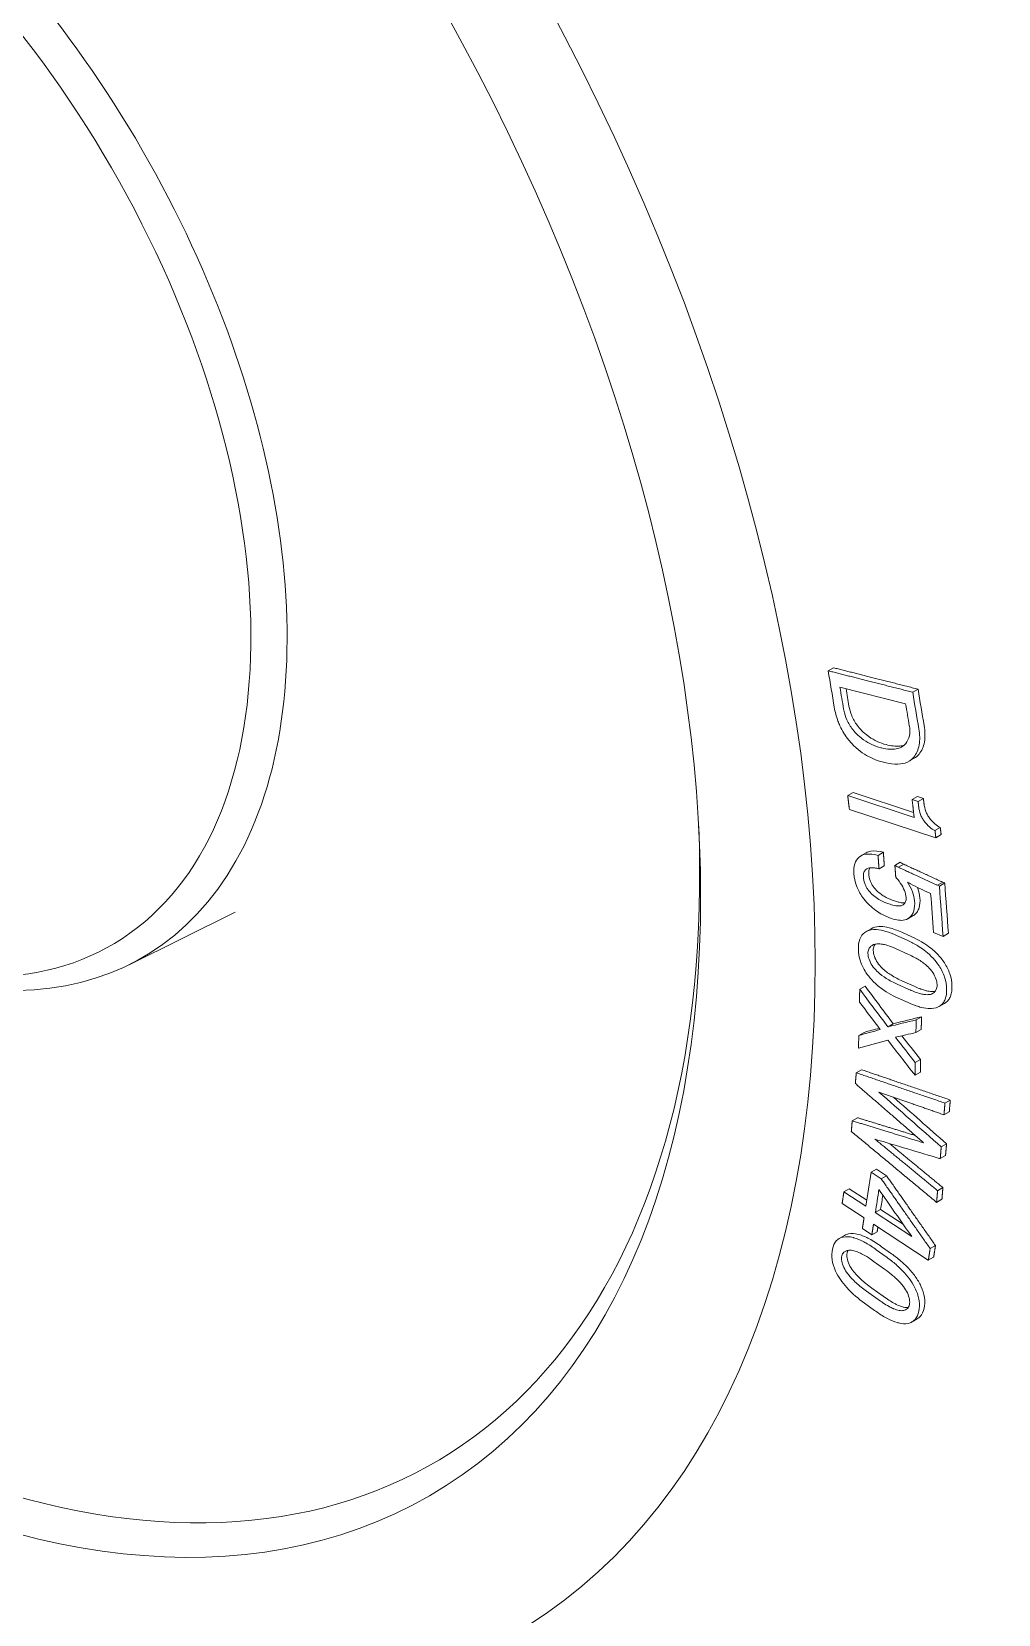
# Model space of a CAD drawing. Header units: millimetres. Extents: x 12 to 828, y 12 to 582.
# Drawn here: x 397.9 to 436.7, y 204.8 to 268.3 of the extents above; entities that cross this region are included whole.
import ezdxf

# ---------------------------------------------------------------- set-up
doc = ezdxf.new("R2010")
doc.units = ezdxf.units.MM
doc.header["$LTSCALE"] = 2
doc.layers.add('굵은실선_A3', color=7, linetype='Continuous', lineweight=18)

msp = doc.modelspace()

# ---------------------------------------------------------------- linework, layer by layer
at = {"layer": '굵은실선_A3'}
for p, q in [((429.883, 242.636), (430.096, 242.758)), ((430.354, 241.978), (432.989, 241.31)), ((433.272, 241.776), (433.485, 241.899)), ((433.119, 239.005), (433.332, 239.128)), ((430.667, 237.628), (430.879, 237.751)), ((433.331, 236.757), (430.667, 237.628)), ((430.879, 237.751), (433.308, 236.958)), ((433.246, 237.474), (433.459, 237.597)), ((433.487, 237.395), (433.246, 237.474)), ((433.459, 237.597), (433.7, 237.518)), ((433.487, 237.395), (433.7, 237.518)), ((430.733, 237.075), (434.199, 235.942)), ((434.164, 236.23), (434.377, 236.353)), ((434.199, 235.942), (434.412, 236.065)), ((431.189, 235.212), (431.402, 235.335)), ((431.881, 235.234), (432.094, 235.357)), ((432.557, 234.832), (432.77, 234.955)), ((432.7, 234.755), (432.913, 234.878)), ((431.921, 234.694), (432.133, 234.817)), ((433.93, 233.73), (433.991, 233.707)), ((434.261, 234.034), (434.474, 234.156)), ((434.341, 234.002), (434.261, 234.034)), ((434.341, 234.002), (434.554, 234.125)), ((434.474, 234.156), (434.554, 234.125)), ((401.848, 230.846), (406.107, 232.953)), ((433.08, 232.693), (433.293, 232.815)), ((431.394, 232.169), (431.607, 232.292)), ((433.021, 231.843), (432.616, 232.025)), ((432.829, 232.148), (433.234, 231.966)), ((434.108, 232.133), (434.491, 231.984)), ((434.491, 231.984), (434.704, 232.107)), ((432.61, 231.486), (433.076, 231.276)), ((431.148, 229.861), (431.361, 229.984)), ((433.114, 229.858), (432.649, 230.068)), ((432.862, 230.191), (433.327, 229.981)), ((432.685, 229.508), (433.089, 229.326)), ((434.329, 229.174), (434.542, 229.297)), ((433.412, 228.639), (433.625, 228.762)), ((431.109, 228.011), (431.322, 228.134)), ((432.281, 228.358), (432.494, 228.481)), ((433.401, 228.126), (433.614, 228.249)), ((431.008, 226.514), (431.221, 226.637)), ((433.376, 226.924), (433.589, 227.047)), ((433.367, 226.412), (433.579, 226.535)), ((434.566, 225.297), (434.779, 225.42)), ((430.846, 224.588), (431.059, 224.711)), ((434.525, 224.827), (434.738, 224.95)), ((434.415, 223.541), (434.628, 223.664)), ((434.376, 223.069), (434.588, 223.192)), ((431.607, 222.527), (431.82, 222.65)), ((432.007, 222.264), (431.607, 222.527)), ((431.82, 222.65), (432.22, 222.386)), ((432.007, 222.264), (432.22, 222.386)), ((430.514, 221.739), (430.726, 221.862)), ((431.393, 221.16), (430.514, 221.739)), ((430.726, 221.862), (431.43, 221.399)), ((434.269, 221.785), (434.482, 221.908)), ((430.441, 221.27), (431.32, 220.691)), ((431.773, 220.91), (431.986, 221.033)), ((433.232, 219.949), (431.773, 220.91)), ((431.986, 221.033), (432.89, 220.437)), ((434.231, 221.316), (434.444, 221.439)), ((431.7, 220.441), (433.898, 218.993)), ((430.327, 219.867), (430.54, 219.99)), ((431.254, 220.264), (431.634, 220.013)), ((431.634, 220.013), (431.847, 220.136)), ((432.209, 219.131), (431.813, 219.416)), ((432.026, 219.539), (432.422, 219.254)), ((433.898, 218.993), (434.111, 219.116)), ((433.971, 219.462), (434.184, 219.585)), ((431.69, 218.963), (432.145, 218.635)), ((431.88, 217.425), (431.425, 217.753)), ((431.638, 217.876), (432.093, 217.548)), ((431.342, 217.27), (431.738, 216.985)), ((433.244, 216.521), (433.457, 216.644))]:
    msp.add_line(p, q, dxfattribs=at)
for major_axis in [(-29.5, 51.095), (-26.25, 45.466)]:
    msp.add_ellipse((387.645, 255.016), major_axis=major_axis, ratio=0.57735, dxfattribs=at)
for centre, major_axis, ratio, start_param, end_param in [((388.351, 255.424), (-25.724, 44.555), 0.57735, 5.451555, 10.256408), ((387.645, 255.016), (13.5, -23.383), 0.57735, 4.92093, 10.787033), ((388.351, 255.424), (14.026, -24.294), 0.57735, 5.442448, 10.265515), ((928.069, 528.496), (-219.463, -669.086), 0.686207, 5.363715, 5.366064), ((932.37, 530.667), (221.193, 674.36), 0.686207, 2.223037, 2.224437), ((932.583, 530.79), (-221.193, -674.36), 0.686207, 5.364924, 5.366029), ((968.026, 548.75), (-235.487, -717.94), 0.686207, 5.363891, 5.36608), ((963.288, 546.327), (-233.659, -712.365), 0.686207, 5.364719, 5.366044), ((967.813, 548.627), (235.487, 717.94), 0.686207, 2.222298, 2.224488), ((478.43, 153.88), (-45.895, 80.527), 0.0081, 6.191762, 6.246083), ((964.105, 539.278), (-321.07, -677.408), 0.626535, 5.448234, 5.450704), ((968.522, 541.458), (323.514, 682.564), 0.626535, 2.305954, 2.309098), ((968.735, 541.581), (-323.514, -682.564), 0.626535, 5.447547, 5.450691), ((1698.471, 1110.375), (-1251.732, 1427.146), 0.811162, 1.479168, 1.480161), ((1698.684, 1110.498), (1251.732, -1427.146), 0.811162, 4.620761, 4.621754), ((1733.177, 1135.776), (1297.523, -1458.397), 0.810763, 4.615796, 4.616505), ((1902.491, 1109.898), (-2023.311, -898.924), 0.147311, 0.694285, 0.695094), ((1902.704, 1110.021), (2023.311, 898.924), 0.147311, 3.835877, 3.836687), ((1730.48, 1003.825), (-1776.269, -809.541), 0.134287, 0.691128, 0.691838), ((1730.693, 1003.948), (1776.269, 809.541), 0.134287, 3.832721, 3.833222), ((1926.618, 1126.221), (2064.544, 899.183), 0.157257, 3.837354, 3.837928), ((1921.143, 1269.42), (-1560.732, 1604.825), 0.807918, 1.440351, 1.440929), ((1921.356, 1269.543), (1560.732, -1604.825), 0.807918, 4.58198, 4.582522), ((1700.155, 984.526), (1732.184, 792.896), 0.132031, 3.831802, 3.83279), ((1905.734, 1258.238), (1516.281, -1613.75), 0.809093, 4.595599, 4.596408), ((6839.614, 4793.084), (-9165.469, 3661.003), 0.74325, 1.124908, 1.12526), ((6839.827, 4793.206), (9165.469, -3661.003), 0.74325, 4.266553, 4.266852), ((6811.109, 4454.427), (9774.615, 1365.893), 0.468849, 3.937737, 3.93809), ((938.583, 514.21), (-436.915, -568.781), 0.475497, 5.565179, 5.567757), ((942.937, 516.254), (440.338, 573.237), 0.475497, 2.42444, 2.426161), ((2080.03, 1380.101), (1405.184, -2031.188), 0.815588, 4.718416, 4.719345), ((943.15, 516.377), (-440.338, -573.237), 0.475497, 5.566686, 5.567753)]:
    msp.add_ellipse(centre, major_axis=major_axis, ratio=ratio, start_param=start_param, end_param=end_param, dxfattribs=at)
for points, knots in [([(417.404, 327.55), (421.005, 325.221), (424.55, 322.495), (433.436, 314.55), (438.597, 308.809), (447.823, 296.217), (451.892, 289.374), (458.568, 275.237), (461.174, 267.945), (464.654, 253.575), (465.521, 246.501), (465.334, 233.237), (464.278, 227.044), (460.197, 216.388), (457.23, 211.859), (453.372, 208.414), (453.369, 208.411), (453.365, 208.408)], [4.772347, 4.772347, 4.772347, 4.772347, 4.980119, 4.980119, 5.310872, 5.310872, 5.639927, 5.639927, 5.96886, 5.96886, 6.299326, 6.299326, 6.630633, 6.630633, 6.948876, 6.948876, 6.949166, 6.949166, 6.949166, 6.949166]), ([(423.433, 191.126), (419.002, 189.664), (414.162, 189.269), (403.759, 190.497), (398.16, 192.306), (386.808, 198.032), (381.054, 202.051), (370.138, 211.812), (364.977, 217.553), (355.751, 230.145), (351.682, 236.988), (345.006, 251.125), (342.4, 258.417), (338.92, 272.786), (338.053, 279.861), (338.24, 293.125), (339.296, 299.318), (343.377, 309.973), (346.344, 314.502), (350.202, 317.948), (350.205, 317.951), (350.209, 317.954)], [0.904816, 0.904816, 0.904816, 0.904816, 1.192162, 1.192162, 1.507693, 1.507693, 1.838526, 1.838526, 2.16928, 2.16928, 2.498335, 2.498335, 2.827267, 2.827267, 3.157733, 3.157733, 3.48904, 3.48904, 3.807283, 3.807283, 3.807573, 3.807573, 3.807573, 3.807573]), ([(430.714, 241.222), (430.736, 241.094), (430.771, 240.963), (430.831, 240.818), (430.837, 240.803), (430.875, 240.719), (430.91, 240.653), (430.989, 240.525), (431.032, 240.464), (431.08, 240.406)], [0, 0, 0, 0, 0.04344736, 0.04344736, 0.04861981, 0.04861981, 0.07129506, 0.07129506, 0.09393574, 0.09393574, 0.09393574, 0.09393574]), ([(430.129, 241.171), (430.159, 240.989), (430.206, 240.803), (430.299, 240.555), (430.325, 240.492), (430.448, 240.224), (430.567, 240.032), (430.712, 239.855)], [-0.1520031, -0.1520031, -0.1520031, -0.1520031, -0.0901064, -0.0901064, -0.0691657, -0.0691657, 0, 0, 0, 0]), ([(430.867, 240.283), (430.819, 240.341), (430.776, 240.402), (430.736, 240.467), (430.697, 240.531), (430.662, 240.596), (430.632, 240.664), (430.574, 240.794), (430.534, 240.924), (430.51, 241.053), (430.507, 241.068), (430.504, 241.084), (430.501, 241.099)], [-0.09393623, -0.09393623, -0.09393623, -0.09393623, -0.07126001, -0.07126001, -0.07126001, -0.04866066, -0.04866066, -0.04866066, -0.00521185, -0.00521185, -0.00521185, 0, 0, 0, 0]), ([(431.996, 239.551), (431.877, 239.582), (431.755, 239.623), (431.633, 239.679), (431.523, 239.729), (431.413, 239.792), (431.305, 239.868), (431.146, 239.981), (431, 240.119), (430.867, 240.283)], [-0.154811, -0.154811, -0.154811, -0.154811, -0.1070867, -0.1070867, -0.1070867, -0.0638032, -0.0638032, -0.0638032, 0, 0, 0, 0]), ([(431.08, 240.406), (431.212, 240.243), (431.357, 240.106), (431.515, 239.994), (431.624, 239.916), (431.735, 239.853), (431.846, 239.802), (431.968, 239.746), (432.09, 239.704), (432.209, 239.674)], [0, 0, 0, 0, 0.0633023, 0.0633023, 0.0633023, 0.107103, 0.107103, 0.107103, 0.1547979, 0.1547979, 0.1547979, 0.1547979]), ([(433.137, 240.431), (433.161, 240.287), (433.162, 240.154), (433.138, 240.033), (433.112, 239.908), (433.061, 239.805), (432.992, 239.719)], [-0.09936637, -0.09936637, -0.09936637, -0.09936637, -0.05057998, -0.05057998, -0.05057998, 0, 0, 0, 0]), ([(433.312, 239.17), (433.419, 239.302), (433.493, 239.464), (433.528, 239.66), (433.564, 239.859), (433.557, 240.079), (433.517, 240.312)], [-0.1571777, -0.1571777, -0.1571777, -0.1571777, -0.079153, -0.079153, -0.079153, 0, 0, 0, 0]), ([(433.73, 240.435), (433.769, 240.202), (433.776, 239.983), (433.741, 239.784), (433.706, 239.588), (433.632, 239.426), (433.525, 239.293)], [0, 0, 0, 0, 0.0789716, 0.0789716, 0.0789716, 0.1571785, 0.1571785, 0.1571785, 0.1571785]), ([(430.712, 239.855), (430.804, 239.742), (430.901, 239.639), (431.111, 239.45), (431.221, 239.367), (431.445, 239.223), (431.558, 239.163), (431.814, 239.05), (431.956, 239.003), (432.096, 238.967)], [-0.1885157, -0.1885157, -0.1885157, -0.1885157, -0.1447186, -0.1447186, -0.1000368, -0.1000368, -0.0558206, -0.0558206, 0, 0, 0, 0]), ([(432.992, 239.719), (432.944, 239.66), (432.888, 239.613), (432.824, 239.578), (432.756, 239.54), (432.682, 239.516), (432.602, 239.503), (432.525, 239.49), (432.444, 239.487), (432.361, 239.491), (432.251, 239.498), (432.137, 239.517), (432.023, 239.545), (432.014, 239.547), (432.005, 239.549), (431.996, 239.551)], [-0.1548373, -0.1548373, -0.1548373, -0.1548373, -0.120155, -0.120155, -0.120155, -0.0838412, -0.0838412, -0.0838412, -0.0491373, -0.0491373, -0.0491373, -0.0035438, -0.0035438, -0.0035438, 0, 0, 0, 0]), ([(432.209, 239.674), (432.396, 239.627), (432.584, 239.601), (432.753, 239.617), (432.815, 239.624), (432.875, 239.636), (432.931, 239.654)], [0, 0, 0, 0, 0.0748374, 0.0748374, 0.0748374, 0.10225, 0.10225, 0.10225, 0.10225]), ([(432.096, 238.967), (432.251, 238.928), (432.405, 238.901), (432.561, 238.893), (432.57, 238.893), (432.715, 238.888), (432.845, 238.9), (433.102, 238.981), (433.22, 239.057), (433.312, 239.17)], [-0.1902681, -0.1902681, -0.1902681, -0.1902681, -0.1283619, -0.1283619, -0.1246572, -0.1246572, -0.0672394, -0.0672394, 0, 0, 0, 0]), ([(433.735, 236.601), (433.705, 236.641), (433.677, 236.684), (433.627, 236.774), (433.606, 236.82), (433.547, 236.973), (433.524, 237.08), (433.512, 237.181)], [-0.06609498, -0.06609498, -0.06609498, -0.06609498, -0.05080794, -0.05080794, -0.03511419, -0.03511419, 0, 0, 0, 0]), ([(433.725, 237.304), (433.737, 237.203), (433.76, 237.096), (433.819, 236.943), (433.84, 236.897), (433.89, 236.807), (433.917, 236.764), (433.948, 236.724)], [0, 0, 0, 0, 0.03511419, 0.03511419, 0.05080794, 0.05080794, 0.06609498, 0.06609498, 0.06609498, 0.06609498]), ([(434.164, 236.23), (434.089, 236.263), (434.016, 236.311), (433.869, 236.438), (433.799, 236.516), (433.735, 236.601)], [-0.06133672, -0.06133672, -0.06133672, -0.06133672, -0.0318378, -0.0318378, 0, 0, 0, 0]), ([(433.948, 236.724), (434.012, 236.639), (434.082, 236.561), (434.229, 236.433), (434.302, 236.386), (434.377, 236.353)], [0, 0, 0, 0, 0.0318378, 0.0318378, 0.06133672, 0.06133672, 0.06133672, 0.06133672]), ([(431.122, 235.165), (431.043, 235.097), (430.986, 235.007), (430.951, 234.894), (430.915, 234.775), (430.906, 234.639), (430.917, 234.493)], [-0.1008425, -0.1008425, -0.1008425, -0.1008425, -0.0515706, -0.0515706, -0.0515706, 0, 0, 0, 0]), ([(431.881, 235.234), (431.711, 235.278), (431.538, 235.301), (431.388, 235.278), (431.286, 235.263), (431.196, 235.227), (431.122, 235.165)], [-0.1141514, -0.1141514, -0.1141514, -0.1141514, -0.0458688, -0.0458688, -0.0458688, 0, 0, 0, 0]), ([(431.402, 235.335), (431.461, 235.369), (431.527, 235.39), (431.599, 235.401), (431.75, 235.424), (431.923, 235.401), (432.094, 235.357)], [0.0130052, 0.0130052, 0.0130052, 0.0130052, 0.0455972, 0.0455972, 0.0455972, 0.1141431, 0.1141431, 0.1141431, 0.1141431]), ([(432.77, 234.955), (432.795, 234.939), (432.821, 234.923), (432.846, 234.909), (432.868, 234.897), (432.891, 234.886), (432.913, 234.878)], [0, 0, 0, 0, 0.01000867, 0.01000867, 0.01000867, 0.01859162, 0.01859162, 0.01859162, 0.01859162]), ([(430.917, 234.493), (430.929, 234.336), (430.961, 234.173), (431.023, 234.007), (431.081, 233.852), (431.161, 233.703), (431.261, 233.561)], [-0.1073164, -0.1073164, -0.1073164, -0.1073164, -0.0519902, -0.0519902, -0.0519902, 0, 0, 0, 0]), ([(431.298, 234.366), (431.294, 234.432), (431.298, 234.493), (431.314, 234.547), (431.331, 234.599), (431.357, 234.64), (431.393, 234.671)], [-0.04597045, -0.04597045, -0.04597045, -0.04597045, -0.02262276, -0.02262276, -0.02262276, 0, 0, 0, 0]), ([(431.473, 233.864), (431.447, 233.9), (431.425, 233.938), (431.384, 234.018), (431.367, 234.058), (431.321, 234.19), (431.305, 234.28), (431.298, 234.366)], [-0.05728224, -0.05728224, -0.05728224, -0.05728224, -0.04390169, -0.04390169, -0.03025742, -0.03025742, 0, 0, 0, 0]), ([(431.393, 234.671), (431.419, 234.693), (431.449, 234.708), (431.482, 234.719), (431.518, 234.731), (431.558, 234.737), (431.599, 234.739), (431.642, 234.741), (431.688, 234.738), (431.735, 234.732), (431.796, 234.724), (431.859, 234.71), (431.921, 234.694)], [-0.07703346, -0.07703346, -0.07703346, -0.07703346, -0.06108328, -0.06108328, -0.06108328, -0.04325673, -0.04325673, -0.04325673, -0.02449558, -0.02449558, -0.02449558, 0, 0, 0, 0]), ([(431.557, 234.736), (431.545, 234.716), (431.535, 234.695), (431.528, 234.671), (431.511, 234.617), (431.506, 234.555), (431.511, 234.489)], [0.01204893, 0.01204893, 0.01204893, 0.01204893, 0.02248236, 0.02248236, 0.02248236, 0.04596924, 0.04596924, 0.04596924, 0.04596924]), ([(431.511, 234.489), (431.518, 234.403), (431.534, 234.313), (431.58, 234.181), (431.597, 234.141), (431.637, 234.061), (431.66, 234.023), (431.686, 233.987)], [0, 0, 0, 0, 0.03025742, 0.03025742, 0.04390169, 0.04390169, 0.05728224, 0.05728224, 0.05728224, 0.05728224]), ([(432.7, 234.755), (432.678, 234.763), (432.656, 234.774), (432.634, 234.786), (432.608, 234.8), (432.582, 234.816), (432.557, 234.832)], [-0.01859156, -0.01859156, -0.01859156, -0.01859156, -0.01003726, -0.01003726, -0.01003726, 0, 0, 0, 0]), ([(432.238, 233.317), (432.133, 233.357), (432.024, 233.407), (431.919, 233.469), (431.844, 233.513), (431.768, 233.564), (431.697, 233.623), (431.685, 233.633), (431.674, 233.643), (431.663, 233.652), (431.593, 233.714), (431.529, 233.784), (431.473, 233.864)], [-0.1047463, -0.1047463, -0.1047463, -0.1047463, -0.0633305, -0.0633305, -0.0633305, -0.0338485, -0.0338485, -0.0338485, -0.02915, -0.02915, -0.02915, 0, 0, 0, 0]), ([(431.686, 233.987), (431.741, 233.908), (431.806, 233.838), (431.875, 233.776), (431.932, 233.725), (431.992, 233.681), (432.052, 233.641), (432.079, 233.623), (432.106, 233.607), (432.133, 233.591), (432.238, 233.53), (432.346, 233.48), (432.451, 233.439)], [0, 0, 0, 0, 0.0290188, 0.0290188, 0.0290188, 0.0529451, 0.0529451, 0.0529451, 0.0634973, 0.0634973, 0.0634973, 0.1047456, 0.1047456, 0.1047456, 0.1047456]), ([(432.786, 234.105), (432.849, 234.015), (432.901, 233.922), (432.939, 233.824), (432.977, 233.727), (432.998, 233.633), (433.004, 233.542)], [-0.0649148, -0.0649148, -0.0649148, -0.0649148, -0.03222172, -0.03222172, -0.03222172, 0, 0, 0, 0]), ([(433.057, 234.16), (433.077, 234.152), (433.097, 234.142), (433.138, 234.119), (433.159, 234.105), (433.179, 234.09)], [-0.01616646, -0.01616646, -0.01616646, -0.01616646, -0.00818788, -0.00818788, 0, 0, 0, 0]), ([(433.347, 233.409), (433.338, 233.526), (433.31, 233.648), (433.261, 233.772), (433.21, 233.906), (433.139, 234.036), (433.057, 234.16)], [-0.08615147, -0.08615147, -0.08615147, -0.08615147, -0.04455072, -0.04455072, -0.04455072, 0, 0, 0, 0]), ([(433.179, 234.09), (433.303, 234.027), (433.427, 233.965), (433.677, 233.845), (433.804, 233.787), (433.93, 233.73)], [-0.0980925, -0.0980925, -0.0980925, -0.0980925, -0.04964178, -0.04964178, 0, 0, 0, 0]), ([(433.45, 233.954), (433.458, 233.937), (433.465, 233.92), (433.471, 233.903), (433.521, 233.776), (433.551, 233.652), (433.56, 233.532)], [0.03796803, 0.03796803, 0.03796803, 0.03796803, 0.04364714, 0.04364714, 0.04364714, 0.08616943, 0.08616943, 0.08616943, 0.08616943]), ([(431.261, 233.561), (431.327, 233.467), (431.398, 233.38), (431.556, 233.215), (431.641, 233.14), (431.816, 233.005), (431.905, 232.946), (432.111, 232.83), (432.227, 232.776), (432.341, 232.732)], [-0.15018, -0.15018, -0.15018, -0.15018, -0.1157574, -0.1157574, -0.0803022, -0.0803022, -0.0448541, -0.0448541, 0, 0, 0, 0]), ([(432.908, 233.262), (432.878, 233.237), (432.843, 233.221), (432.804, 233.212), (432.759, 233.202), (432.708, 233.201), (432.658, 233.205), (432.618, 233.208), (432.576, 233.215), (432.533, 233.224), (432.461, 233.24), (432.386, 233.263), (432.312, 233.289), (432.287, 233.298), (432.263, 233.307), (432.238, 233.317)], [-0.09346086, -0.09346086, -0.09346086, -0.09346086, -0.0752262, -0.0752262, -0.0752262, -0.05408352, -0.05408352, -0.05408352, -0.03753574, -0.03753574, -0.03753574, -0.00957988, -0.00957988, -0.00957988, 0, 0, 0, 0]), ([(432.451, 233.439), (432.508, 233.417), (432.567, 233.396), (432.625, 233.379), (432.674, 233.364), (432.723, 233.351), (432.77, 233.342), (432.796, 233.337), (432.821, 233.333), (432.845, 233.33), (432.886, 233.326), (432.926, 233.324), (432.963, 233.327)], [0, 0, 0, 0, 0.02228299, 0.02228299, 0.02228299, 0.04086773, 0.04086773, 0.04086773, 0.05098636, 0.05098636, 0.05098636, 0.06755126, 0.06755126, 0.06755126, 0.06755126]), ([(433.004, 233.542), (433.009, 233.481), (433.004, 233.426), (432.987, 233.378), (432.97, 233.33), (432.943, 233.292), (432.908, 233.262)], [-0.0431677, -0.0431677, -0.0431677, -0.0431677, -0.02176586, -0.02176586, -0.02176586, 0, 0, 0, 0]), ([(433.143, 232.737), (433.182, 232.77), (433.216, 232.809), (433.245, 232.855), (433.274, 232.9), (433.297, 232.95), (433.314, 233.006), (433.35, 233.125), (433.358, 233.262), (433.347, 233.409)], [-0.1003586, -0.1003586, -0.1003586, -0.1003586, -0.0759166, -0.0759166, -0.0759166, -0.0517081, -0.0517081, -0.0517081, 0, 0, 0, 0]), ([(433.56, 233.532), (433.571, 233.385), (433.563, 233.248), (433.527, 233.129), (433.51, 233.073), (433.487, 233.023), (433.458, 232.977), (433.429, 232.932), (433.395, 232.893), (433.356, 232.86)], [0, 0, 0, 0, 0.05166, 0.05166, 0.05166, 0.0759581, 0.0759581, 0.0759581, 0.1003579, 0.1003579, 0.1003579, 0.1003579]), ([(431.607, 232.292), (431.696, 232.344), (431.798, 232.37), (431.911, 232.377), (432.013, 232.384), (432.121, 232.373), (432.232, 232.351), (432.263, 232.345), (432.295, 232.338), (432.326, 232.33), (432.491, 232.288), (432.662, 232.224), (432.829, 232.148)], [0.0076167, 0.0076167, 0.0076167, 0.0076167, 0.0569188, 0.0569188, 0.0569188, 0.1017244, 0.1017244, 0.1017244, 0.1143661, 0.1143661, 0.1143661, 0.1801656, 0.1801656, 0.1801656, 0.1801656]), ([(432.341, 232.732), (432.442, 232.692), (432.543, 232.661), (432.64, 232.643), (432.726, 232.628), (432.81, 232.622), (432.888, 232.631), (432.986, 232.643), (433.072, 232.677), (433.143, 232.737)], [-0.1186445, -0.1186445, -0.1186445, -0.1186445, -0.0791028, -0.0791028, -0.0791028, -0.0440891, -0.0440891, -0.0440891, 0, 0, 0, 0]), ([(431.354, 232.144), (431.264, 232.08), (431.195, 231.992), (431.151, 231.878), (431.105, 231.759), (431.088, 231.62), (431.092, 231.469)], [-0.1072821, -0.1072821, -0.1072821, -0.1072821, -0.0546148, -0.0546148, -0.0546148, 0, 0, 0, 0]), ([(432.616, 232.025), (432.475, 232.089), (432.331, 232.145), (432.191, 232.186), (432.164, 232.194), (432.137, 232.201), (432.11, 232.208), (431.98, 232.24), (431.85, 232.259), (431.729, 232.256), (431.72, 232.256), (431.711, 232.255), (431.701, 232.255), (431.57, 232.247), (431.453, 232.212), (431.354, 232.144)], [-0.1801731, -0.1801731, -0.1801731, -0.1801731, -0.124723, -0.124723, -0.124723, -0.1139905, -0.1139905, -0.1139905, -0.0615104, -0.0615104, -0.0615104, -0.0574813, -0.0574813, -0.0574813, 0, 0, 0, 0]), ([(434.327, 230.804), (434.256, 230.913), (434.176, 231.014), (434.089, 231.108), (433.996, 231.21), (433.896, 231.301), (433.792, 231.383), (433.708, 231.45), (433.62, 231.512), (433.532, 231.569), (433.4, 231.653), (433.266, 231.726), (433.134, 231.79), (433.096, 231.809), (433.058, 231.826), (433.021, 231.843)], [-0.1811494, -0.1811494, -0.1811494, -0.1811494, -0.1421754, -0.1421754, -0.1421754, -0.1001519, -0.1001519, -0.1001519, -0.0656826, -0.0656826, -0.0656826, -0.0146406, -0.0146406, -0.0146406, 0, 0, 0, 0]), ([(433.234, 231.966), (433.361, 231.909), (433.492, 231.843), (433.621, 231.768), (433.716, 231.712), (433.81, 231.651), (433.902, 231.584), (434.025, 231.495), (434.145, 231.394), (434.257, 231.279), (434.362, 231.172), (434.457, 231.055), (434.54, 230.927)], [0, 0, 0, 0, 0.0498742, 0.0498742, 0.0498742, 0.0867351, 0.0867351, 0.0867351, 0.1360196, 0.1360196, 0.1360196, 0.1817678, 0.1817678, 0.1817678, 0.1817678]), ([(431.092, 231.469), (431.096, 231.316), (431.122, 231.156), (431.177, 230.991), (431.228, 230.835), (431.303, 230.685), (431.397, 230.54)], [-0.1073167, -0.1073167, -0.1073167, -0.1073167, -0.0519906, -0.0519906, -0.0519906, 0, 0, 0, 0]), ([(431.476, 231.296), (431.475, 231.33), (431.478, 231.362), (431.484, 231.392), (431.49, 231.423), (431.499, 231.451), (431.511, 231.477), (431.533, 231.522), (431.563, 231.558), (431.599, 231.588), (431.608, 231.596), (431.618, 231.603), (431.628, 231.61)], [-0.05265982, -0.05265982, -0.05265982, -0.05265982, -0.04035112, -0.04035112, -0.04035112, -0.0278084, -0.0278084, -0.0278084, -0.00584972, -0.00584972, -0.00584972, 0, 0, 0, 0]), ([(431.649, 230.811), (431.597, 230.892), (431.552, 230.977), (431.521, 231.064), (431.493, 231.145), (431.478, 231.222), (431.476, 231.296)], [-0.05592824, -0.05592824, -0.05592824, -0.05592824, -0.02686725, -0.02686725, -0.02686725, 0, 0, 0, 0]), ([(431.628, 231.61), (431.676, 231.644), (431.731, 231.665), (431.86, 231.687), (431.935, 231.686), (432.068, 231.669), (432.128, 231.657), (432.293, 231.613), (432.4, 231.575), (432.54, 231.517), (432.575, 231.502), (432.61, 231.486)], [-0.1365887, -0.1365887, -0.1365887, -0.1365887, -0.10869, -0.10869, -0.0774396, -0.0774396, -0.0537642, -0.0537642, -0.0137254, -0.0137254, 0, 0, 0, 0]), ([(431.772, 231.672), (431.756, 231.654), (431.743, 231.635), (431.731, 231.614), (431.729, 231.61), (431.727, 231.606), (431.725, 231.602), (431.713, 231.576), (431.703, 231.547), (431.697, 231.516), (431.691, 231.486), (431.688, 231.453), (431.689, 231.419)], [0.01471391, 0.01471391, 0.01471391, 0.01471391, 0.02550055, 0.02550055, 0.02550055, 0.02753805, 0.02753805, 0.02753805, 0.04021461, 0.04021461, 0.04021461, 0.05266019, 0.05266019, 0.05266019, 0.05266019]), ([(431.689, 231.419), (431.691, 231.345), (431.706, 231.267), (431.734, 231.187), (431.765, 231.1), (431.809, 231.015), (431.862, 230.934)], [0, 0, 0, 0, 0.02686791, 0.02686791, 0.02686791, 0.05592825, 0.05592825, 0.05592825, 0.05592825]), ([(433.076, 231.276), (433.172, 231.233), (433.272, 231.184), (433.371, 231.129), (433.42, 231.102), (433.47, 231.073), (433.518, 231.043), (433.581, 231.004), (433.645, 230.96), (433.707, 230.913), (433.758, 230.874), (433.808, 230.832), (433.856, 230.788), (433.866, 230.779), (433.876, 230.769), (433.886, 230.759), (433.955, 230.692), (434.02, 230.616), (434.075, 230.532)], [-0.1363453, -0.1363453, -0.1363453, -0.1363453, -0.0983409, -0.0983409, -0.0983409, -0.0791267, -0.0791267, -0.0791267, -0.0543754, -0.0543754, -0.0543754, -0.0342036, -0.0342036, -0.0342036, -0.0299695, -0.0299695, -0.0299695, 0, 0, 0, 0]), ([(431.397, 230.54), (431.468, 230.431), (431.548, 230.33), (431.635, 230.236), (431.727, 230.135), (431.826, 230.044), (431.928, 229.962), (432.169, 229.769), (432.434, 229.621), (432.685, 229.508)], [-0.1790404, -0.1790404, -0.1790404, -0.1790404, -0.140094, -0.140094, -0.140094, -0.0984445, -0.0984445, -0.0984445, 0, 0, 0, 0]), ([(432.649, 230.068), (432.503, 230.133), (432.351, 230.211), (432.206, 230.301), (432.093, 230.372), (431.975, 230.457), (431.868, 230.556), (431.858, 230.565), (431.848, 230.575), (431.838, 230.584), (431.769, 230.652), (431.704, 230.728), (431.649, 230.811)], [-0.1363504, -0.1363504, -0.1363504, -0.1363504, -0.0791399, -0.0791399, -0.0791399, -0.0342133, -0.0342133, -0.0342133, -0.029973, -0.029973, -0.029973, 0, 0, 0, 0]), ([(431.862, 230.934), (431.917, 230.851), (431.981, 230.776), (432.05, 230.709), (432.159, 230.602), (432.283, 230.511), (432.402, 230.435), (432.551, 230.34), (432.711, 230.259), (432.862, 230.191)], [0, 0, 0, 0, 0.029789, 0.029789, 0.029789, 0.076934, 0.076934, 0.076934, 0.1363195, 0.1363195, 0.1363195, 0.1363195]), ([(434.075, 230.532), (434.127, 230.451), (434.172, 230.366), (434.202, 230.28), (434.231, 230.199), (434.245, 230.122), (434.247, 230.048)], [-0.05592687, -0.05592687, -0.05592687, -0.05592687, -0.02687059, -0.02687059, -0.02687059, 0, 0, 0, 0]), ([(434.632, 229.874), (434.628, 230.025), (434.603, 230.183), (434.549, 230.347), (434.497, 230.504), (434.423, 230.657), (434.327, 230.804)], [-0.1072896, -0.1072896, -0.1072896, -0.1072896, -0.0526696, -0.0526696, -0.0526696, 0, 0, 0, 0]), ([(434.54, 230.927), (434.633, 230.784), (434.706, 230.636), (434.758, 230.483), (434.814, 230.315), (434.84, 230.152), (434.845, 229.997)], [0, 0, 0, 0, 0.0511765, 0.0511765, 0.0511765, 0.107277, 0.107277, 0.107277, 0.107277]), ([(434.097, 229.709), (434.052, 229.677), (433.998, 229.659), (433.94, 229.651), (433.88, 229.643), (433.815, 229.645), (433.75, 229.653), (433.741, 229.654), (433.732, 229.655), (433.724, 229.657), (433.671, 229.665), (433.616, 229.677), (433.559, 229.692), (433.479, 229.714), (433.397, 229.742), (433.315, 229.774), (433.247, 229.8), (433.179, 229.829), (433.114, 229.858)], [-0.1346143, -0.1346143, -0.1346143, -0.1346143, -0.1083616, -0.1083616, -0.1083616, -0.0814214, -0.0814214, -0.0814214, -0.0779041, -0.0779041, -0.0779041, -0.0562671, -0.0562671, -0.0562671, -0.025574, -0.025574, -0.025574, 0, 0, 0, 0]), ([(433.327, 229.981), (433.4, 229.948), (433.475, 229.916), (433.551, 229.888), (433.618, 229.863), (433.685, 229.84), (433.751, 229.821), (433.793, 229.809), (433.834, 229.799), (433.875, 229.791), (433.947, 229.776), (434.019, 229.767), (434.086, 229.769), (434.1, 229.769), (434.114, 229.77), (434.128, 229.771), (434.142, 229.772), (434.156, 229.774), (434.17, 229.777)], [0, 0, 0, 0, 0.0285779, 0.0285779, 0.0285779, 0.0540471, 0.0540471, 0.0540471, 0.0703656, 0.0703656, 0.0703656, 0.0993664, 0.0993664, 0.0993664, 0.1053997, 0.1053997, 0.1053997, 0.1116657, 0.1116657, 0.1116657, 0.1116657]), ([(434.247, 230.048), (434.248, 230.01), (434.246, 229.974), (434.24, 229.94), (434.235, 229.907), (434.225, 229.876), (434.213, 229.848), (434.186, 229.788), (434.146, 229.743), (434.097, 229.709)], [-0.05564793, -0.05564793, -0.05564793, -0.05564793, -0.04205662, -0.04205662, -0.04205662, -0.02862173, -0.02862173, -0.02862173, 0, 0, 0, 0]), ([(434.371, 229.2), (434.416, 229.232), (434.456, 229.269), (434.49, 229.314), (434.524, 229.358), (434.551, 229.408), (434.573, 229.465), (434.619, 229.583), (434.636, 229.723), (434.632, 229.874)], [-0.1067827, -0.1067827, -0.1067827, -0.1067827, -0.080573, -0.080573, -0.080573, -0.0547542, -0.0547542, -0.0547542, 0, 0, 0, 0]), ([(434.845, 229.997), (434.849, 229.846), (434.832, 229.707), (434.786, 229.588), (434.764, 229.532), (434.737, 229.481), (434.703, 229.437), (434.668, 229.392), (434.628, 229.355), (434.584, 229.323)], [0, 0, 0, 0, 0.0546944, 0.0546944, 0.0546944, 0.080623, 0.080623, 0.080623, 0.1067817, 0.1067817, 0.1067817, 0.1067817]), ([(433.089, 229.326), (433.229, 229.263), (433.372, 229.207), (433.545, 229.155), (433.578, 229.146), (433.739, 229.106), (433.866, 229.087), (434, 229.088), (434.015, 229.089), (434.159, 229.098), (434.274, 229.133), (434.371, 229.2)], [-0.1827309, -0.1827309, -0.1827309, -0.1827309, -0.1278621, -0.1278621, -0.1143951, -0.1143951, -0.0632954, -0.0632954, -0.0564859, -0.0564859, 0, 0, 0, 0]), ([(430.481, 219.926), (430.371, 219.901), (430.278, 219.849), (430.205, 219.767), (430.13, 219.682), (430.082, 219.57), (430.054, 219.441)], [-0.1072821, -0.1072821, -0.1072821, -0.1072821, -0.0546148, -0.0546148, -0.0546148, 0, 0, 0, 0]), ([(431.813, 219.416), (431.675, 219.516), (431.533, 219.61), (431.391, 219.69), (431.363, 219.705), (431.336, 219.72), (431.309, 219.734), (431.175, 219.804), (431.04, 219.862), (430.909, 219.899), (430.899, 219.901), (430.889, 219.904), (430.879, 219.907), (430.736, 219.943), (430.602, 219.952), (430.481, 219.926)], [-0.1801731, -0.1801731, -0.1801731, -0.1801731, -0.124723, -0.124723, -0.124723, -0.1139905, -0.1139905, -0.1139905, -0.0615104, -0.0615104, -0.0615104, -0.0574813, -0.0574813, -0.0574813, 0, 0, 0, 0]), ([(430.694, 220.049), (430.814, 220.074), (430.946, 220.066), (431.088, 220.031), (431.199, 220.003), (431.313, 219.959), (431.428, 219.904), (431.46, 219.889), (431.492, 219.873), (431.525, 219.856), (431.692, 219.767), (431.862, 219.658), (432.026, 219.539)], [0, 0, 0, 0, 0.0569188, 0.0569188, 0.0569188, 0.1017244, 0.1017244, 0.1017244, 0.1143661, 0.1143661, 0.1143661, 0.1801656, 0.1801656, 0.1801656, 0.1801656]), ([(430.054, 219.441), (430.025, 219.311), (430.018, 219.167), (430.041, 219.01), (430.063, 218.862), (430.11, 218.711), (430.181, 218.558)], [-0.1073167, -0.1073167, -0.1073167, -0.1073167, -0.0519906, -0.0519906, -0.0519906, 0, 0, 0, 0]), ([(430.511, 218.705), (430.472, 218.791), (430.442, 218.877), (430.428, 218.96), (430.415, 219.037), (430.416, 219.107), (430.43, 219.17)], [-0.05592824, -0.05592824, -0.05592824, -0.05592824, -0.02686725, -0.02686725, -0.02686725, 0, 0, 0, 0]), ([(430.43, 219.17), (430.436, 219.199), (430.446, 219.226), (430.458, 219.249), (430.471, 219.273), (430.488, 219.294), (430.506, 219.312), (430.539, 219.343), (430.58, 219.363), (430.624, 219.377), (430.636, 219.381), (430.648, 219.384), (430.66, 219.387)], [-0.05265982, -0.05265982, -0.05265982, -0.05265982, -0.04035112, -0.04035112, -0.04035112, -0.0278084, -0.0278084, -0.0278084, -0.00584972, -0.00584972, -0.00584972, 0, 0, 0, 0]), ([(430.643, 219.293), (430.629, 219.23), (430.628, 219.16), (430.641, 219.083), (430.655, 219), (430.684, 218.914), (430.724, 218.828)], [0, 0, 0, 0, 0.02686791, 0.02686791, 0.02686791, 0.05592825, 0.05592825, 0.05592825, 0.05592825]), ([(430.682, 219.391), (430.679, 219.385), (430.675, 219.379), (430.672, 219.373), (430.659, 219.349), (430.649, 219.323), (430.643, 219.293)], [0.03698399, 0.03698399, 0.03698399, 0.03698399, 0.04021461, 0.04021461, 0.04021461, 0.05266019, 0.05266019, 0.05266019, 0.05266019]), ([(430.66, 219.387), (430.719, 219.4), (430.783, 219.399), (430.927, 219.376), (431.007, 219.351), (431.147, 219.293), (431.209, 219.263), (431.376, 219.173), (431.483, 219.107), (431.621, 219.012), (431.656, 218.987), (431.69, 218.963)], [-0.1365887, -0.1365887, -0.1365887, -0.1365887, -0.10869, -0.10869, -0.0774396, -0.0774396, -0.0537642, -0.0537642, -0.0137254, -0.0137254, 0, 0, 0, 0]), ([(433.389, 217.83), (433.336, 217.945), (433.272, 218.056), (433.199, 218.164), (433.12, 218.28), (433.032, 218.39), (432.939, 218.492), (432.863, 218.577), (432.782, 218.657), (432.699, 218.734), (432.576, 218.848), (432.447, 218.953), (432.319, 219.05), (432.282, 219.078), (432.246, 219.105), (432.209, 219.131)], [-0.1811494, -0.1811494, -0.1811494, -0.1811494, -0.1421754, -0.1421754, -0.1421754, -0.1001519, -0.1001519, -0.1001519, -0.0656826, -0.0656826, -0.0656826, -0.0146406, -0.0146406, -0.0146406, 0, 0, 0, 0]), ([(432.422, 219.254), (432.546, 219.164), (432.672, 219.067), (432.795, 218.961), (432.885, 218.883), (432.974, 218.801), (433.058, 218.715), (433.171, 218.6), (433.278, 218.475), (433.374, 218.342), (433.463, 218.218), (433.54, 218.088), (433.602, 217.953)], [0, 0, 0, 0, 0.0498742, 0.0498742, 0.0498742, 0.0867351, 0.0867351, 0.0867351, 0.1360196, 0.1360196, 0.1360196, 0.1817678, 0.1817678, 0.1817678, 0.1817678]), ([(430.181, 218.558), (430.234, 218.443), (430.297, 218.332), (430.37, 218.224), (430.448, 218.109), (430.535, 218), (430.627, 217.898), (430.844, 217.657), (431.097, 217.447), (431.342, 217.27)], [-0.1790404, -0.1790404, -0.1790404, -0.1790404, -0.140094, -0.140094, -0.140094, -0.0984445, -0.0984445, -0.0984445, 0, 0, 0, 0]), ([(431.425, 217.753), (431.282, 217.856), (431.135, 217.971), (430.999, 218.094), (430.94, 218.147), (430.881, 218.205), (430.824, 218.265), (430.777, 218.314), (430.733, 218.366), (430.691, 218.419), (430.682, 218.43), (430.673, 218.441), (430.665, 218.452), (430.605, 218.532), (430.551, 218.617), (430.511, 218.705)], [-0.1363504, -0.1363504, -0.1363504, -0.1363504, -0.0791399, -0.0791399, -0.0791399, -0.0543849, -0.0543849, -0.0543849, -0.0342133, -0.0342133, -0.0342133, -0.029973, -0.029973, -0.029973, 0, 0, 0, 0]), ([(430.724, 218.828), (430.764, 218.74), (430.817, 218.656), (430.877, 218.577), (430.971, 218.451), (431.084, 218.334), (431.196, 218.232), (431.26, 218.173), (431.327, 218.116), (431.395, 218.061), (431.476, 217.996), (431.558, 217.934), (431.638, 217.876)], [0, 0, 0, 0, 0.029789, 0.029789, 0.029789, 0.076934, 0.076934, 0.076934, 0.1040627, 0.1040627, 0.1040627, 0.1363195, 0.1363195, 0.1363195, 0.1363195]), ([(432.145, 218.635), (432.24, 218.567), (432.337, 218.493), (432.431, 218.415), (432.478, 218.376), (432.525, 218.335), (432.571, 218.294), (432.63, 218.241), (432.689, 218.183), (432.746, 218.123), (432.792, 218.074), (432.837, 218.022), (432.879, 217.969), (432.888, 217.958), (432.896, 217.947), (432.905, 217.936), (432.965, 217.856), (433.018, 217.771), (433.059, 217.683)], [-0.1363453, -0.1363453, -0.1363453, -0.1363453, -0.0983409, -0.0983409, -0.0983409, -0.0791267, -0.0791267, -0.0791267, -0.0543754, -0.0543754, -0.0543754, -0.0342036, -0.0342036, -0.0342036, -0.0299695, -0.0299695, -0.0299695, 0, 0, 0, 0]), ([(433.516, 216.946), (433.544, 217.075), (433.551, 217.217), (433.529, 217.372), (433.508, 217.522), (433.46, 217.675), (433.389, 217.83)], [-0.1072896, -0.1072896, -0.1072896, -0.1072896, -0.0526696, -0.0526696, -0.0526696, 0, 0, 0, 0]), ([(433.602, 217.953), (433.671, 217.802), (433.718, 217.653), (433.74, 217.507), (433.765, 217.347), (433.758, 217.202), (433.729, 217.069)], [0, 0, 0, 0, 0.0511765, 0.0511765, 0.0511765, 0.107277, 0.107277, 0.107277, 0.107277]), ([(432.905, 216.98), (432.849, 216.968), (432.788, 216.97), (432.723, 216.983), (432.657, 216.995), (432.588, 217.018), (432.519, 217.046), (432.51, 217.05), (432.501, 217.054), (432.492, 217.058), (432.437, 217.082), (432.38, 217.11), (432.323, 217.141), (432.241, 217.185), (432.159, 217.236), (432.078, 217.289), (432.01, 217.333), (431.944, 217.379), (431.88, 217.425)], [-0.1346143, -0.1346143, -0.1346143, -0.1346143, -0.1083616, -0.1083616, -0.1083616, -0.0814214, -0.0814214, -0.0814214, -0.0779041, -0.0779041, -0.0779041, -0.0562671, -0.0562671, -0.0562671, -0.025574, -0.025574, -0.025574, 0, 0, 0, 0]), ([(432.093, 217.548), (432.164, 217.497), (432.238, 217.446), (432.313, 217.397), (432.38, 217.354), (432.447, 217.313), (432.514, 217.276), (432.557, 217.252), (432.599, 217.23), (432.641, 217.21), (432.715, 217.174), (432.791, 217.143), (432.864, 217.123), (432.879, 217.118), (432.894, 217.115), (432.909, 217.111), (432.973, 217.097), (433.035, 217.091), (433.091, 217.099)], [0, 0, 0, 0, 0.0285779, 0.0285779, 0.0285779, 0.0540471, 0.0540471, 0.0540471, 0.0703656, 0.0703656, 0.0703656, 0.0993664, 0.0993664, 0.0993664, 0.1053997, 0.1053997, 0.1053997, 0.1312772, 0.1312772, 0.1312772, 0.1312772]), ([(433.14, 217.217), (433.133, 217.185), (433.123, 217.156), (433.109, 217.129), (433.096, 217.103), (433.079, 217.08), (433.06, 217.06), (433.018, 217.018), (432.965, 216.993), (432.905, 216.98)], [-0.05564793, -0.05564793, -0.05564793, -0.05564793, -0.04205662, -0.04205662, -0.04205662, -0.02862173, -0.02862173, -0.02862173, 0, 0, 0, 0]), ([(433.059, 217.683), (433.098, 217.597), (433.127, 217.511), (433.142, 217.428), (433.155, 217.351), (433.154, 217.281), (433.14, 217.217)], [-0.05592687, -0.05592687, -0.05592687, -0.05592687, -0.02687059, -0.02687059, -0.02687059, 0, 0, 0, 0]), ([(431.738, 216.985), (431.875, 216.886), (432.016, 216.793), (432.191, 216.693), (432.225, 216.674), (432.389, 216.588), (432.521, 216.531), (432.666, 216.489), (432.683, 216.484), (432.839, 216.445), (432.971, 216.437), (433.089, 216.463)], [-0.1827309, -0.1827309, -0.1827309, -0.1827309, -0.1278621, -0.1278621, -0.1143951, -0.1143951, -0.0632954, -0.0632954, -0.0564859, -0.0564859, 0, 0, 0, 0]), ([(433.089, 216.463), (433.144, 216.474), (433.195, 216.493), (433.242, 216.52), (433.288, 216.546), (433.328, 216.579), (433.364, 216.62), (433.439, 216.705), (433.487, 216.817), (433.516, 216.946)], [-0.1067827, -0.1067827, -0.1067827, -0.1067827, -0.080573, -0.080573, -0.080573, -0.0547542, -0.0547542, -0.0547542, 0, 0, 0, 0]), ([(433.729, 217.069), (433.7, 216.941), (433.652, 216.828), (433.577, 216.743), (433.542, 216.703), (433.502, 216.67), (433.457, 216.644)], [0, 0, 0, 0, 0.05469441, 0.05469441, 0.05469441, 0.08025097, 0.08025097, 0.08025097, 0.08025097]), ([(453.365, 208.408), (451.669, 206.894), (449.89, 205.43), (446.192, 202.634), (444.271, 201.302), (440.316, 198.795), (438.282, 197.621), (434.133, 195.449), (432.019, 194.452), (427.749, 192.647), (425.592, 191.839), (423.433, 191.126)], [0.6659803, 0.6659803, 0.6659803, 0.6659803, 0.7137474, 0.7137474, 0.7615146, 0.7615146, 0.8092817, 0.8092817, 0.8570489, 0.8570489, 0.904816, 0.904816, 0.904816, 0.904816])]:
    msp.add_open_spline(points, degree=3, knots=knots, dxfattribs=at)
for points, weights in [([(433.272, 241.776), (431.518, 242.221), (429.883, 242.636)], [1.02382750406, 1.06016859763, 1.0964366202]), ([(430.096, 242.758), (431.731, 242.344), (433.485, 241.899)], [1.59515996499, 1.54239512975, 1.48952398656]), ([(430.667, 237.628), (430.699, 237.351), (430.733, 237.075)], [1.0007487373, 1.00075690184, 1.00073822046]), ([(433.246, 237.474), (433.289, 237.116), (433.331, 236.757)], [1.00091479873, 1.0009644992, 1.00097395888]), ([(433.7, 237.518), (433.712, 237.411), (433.725, 237.304)], [1.00027202563, 1.00028672292, 1.00029786471]), ([(433.512, 237.181), (433.5, 237.288), (433.487, 237.395)], [1.00029786471, 1.00028672292, 1.00027202563]), ([(434.199, 235.942), (434.182, 236.086), (434.164, 236.23)], [1.00035268727, 1.00036111734, 1.00036324049]), ([(434.377, 236.353), (434.395, 236.209), (434.412, 236.065)], [1.00036324049, 1.00036111733, 1.00035268726]), ([(431.921, 234.694), (431.901, 234.964), (431.881, 235.234)], [1.000534741, 1.00050371535, 1.00044721401]), ([(432.094, 235.357), (432.114, 235.087), (432.133, 234.817)], [1.00044721401, 1.00050371535, 1.000534741]), ([(432.913, 234.878), (433.681, 234.523), (434.474, 234.156)], [1.5091486605, 1.48783461333, 1.46646323622]), ([(432.557, 234.832), (432.574, 234.599), (432.591, 234.365)], [1.00038183254, 1.0004237312, 1.0004470715]), ([(434.261, 234.034), (433.468, 234.4), (432.7, 234.755)], [1.01994321631, 1.03480727193, 1.04963145386]), ([(431.148, 229.861), (431.142, 229.605), (431.137, 229.349)], [1.00002425044, 1.00008550528, 1.00012019673]), ([(433.401, 228.126), (433.406, 228.382), (433.412, 228.639)], [1.0001147055, 1.00008636914, 1.00003383829]), ([(433.625, 228.762), (433.619, 228.505), (433.614, 228.249)], [1.00003383828, 1.00008636913, 1.00011470548]), ([(431.109, 228.011), (431.104, 227.755), (431.099, 227.5)], [1.00021601335, 1.00018131856, 1.00012005785]), ([(431.221, 226.637), (432.936, 226.05), (434.779, 225.42)], [1.06253210014, 1.03172203805, 1.00046388794]), ([(433.367, 226.412), (433.371, 226.668), (433.376, 226.924)], [1.00011458944, 1.00016724985, 1.00019571386]), ([(433.589, 227.047), (433.584, 226.791), (433.579, 226.535)], [1.00019571386, 1.00016724985, 1.00011458944]), ([(431.008, 226.514), (430.99, 226.299), (430.972, 226.085)], [1.00032258675, 1.0003779928, 1.00041323255]), ([(430.972, 226.085), (432.301, 224.929), (433.71, 223.705)], [1.04671276462, 1.02354596522, 1]), ([(434.566, 225.297), (432.723, 225.927), (431.008, 226.514)], [1.00046388792, 1.03172203803, 1.06253210014]), ([(431.915, 225.739), (433.186, 225.295), (434.525, 224.827)], [1.0450301176, 1.02281504349, 1.00036516809]), ([(434.779, 225.42), (434.758, 225.185), (434.738, 224.95)], [1.00026486715, 1.00035378473, 1.00042175097]), ([(431.059, 224.711), (432.189, 224.362), (433.374, 223.997)], [1.0474589476, 1.0285487226, 1.00938500629]), ([(434.525, 224.827), (434.545, 225.062), (434.566, 225.297)], [1.00042175097, 1.00035378473, 1.00026486715]), ([(430.846, 224.588), (430.828, 224.374), (430.81, 224.16)], [1.0005022321, 1.0004669892, 1.00041157821]), ([(430.81, 224.16), (432.459, 222.789), (434.231, 221.316)], [1.06203943308, 1.03124365666, 1]), ([(433.71, 223.705), (432.236, 224.159), (430.846, 224.588)], [1.0007413297, 1.02429039428, 1.0474589476]), ([(434.269, 221.785), (432.98, 222.846), (431.757, 223.854)], [1, 1.0224416805, 1.04464864542]), ([(432.326, 223.683), (433.38, 222.815), (434.482, 221.908)], [1.03807651617, 1.01912347678, 1]), ([(434.376, 223.069), (434.395, 223.305), (434.415, 223.541)], [1.00042297252, 1.00043357877, 1.00042297253]), ([(434.628, 223.664), (434.608, 223.428), (434.588, 223.192)], [1.00042297253, 1.00043357877, 1.00042297253]), ([(433.971, 219.462), (432.967, 220.893), (432.007, 222.264)], [1.0127176056, 1.02757903115, 1.04193354445]), ([(432.22, 222.386), (433.18, 221.016), (434.184, 219.585)], [1.36501420743, 1.34620867545, 1.32673904888]), ([(430.514, 221.739), (430.477, 221.505), (430.441, 221.27)], [1.00088133427, 1.00086741711, 1.00082690799]), ([(434.231, 221.316), (434.25, 221.55), (434.269, 221.785)], [1.00041888402, 1.0005078153, 1.00057579201]), ([(434.482, 221.908), (434.463, 221.673), (434.444, 221.439)], [1.00057579201, 1.0005078153, 1.00041888402]), ([(431.32, 220.691), (431.287, 220.477), (431.254, 220.264)], [1.0008313186, 1.00079573618, 1.00073885798]), ([(431.634, 220.013), (431.667, 220.227), (431.7, 220.441)], [1.00073304475, 1.000789027, 1.00082404887]), ([(431.876, 220.325), (431.861, 220.231), (431.847, 220.136)], [1.00077836458, 1.00075774483, 1.00073304475]), ([(433.898, 218.993), (433.935, 219.227), (433.971, 219.462)], [1.00077013716, 1.00080525923, 1.00081732555]), ([(434.184, 219.585), (434.148, 219.35), (434.111, 219.116)], [1.00081732555, 1.00080525923, 1.00077013717])]:
    msp.add_rational_spline(points, weights, degree=2, dxfattribs=at)
for points in [[(433.525, 239.293), (433.47, 239.225), (433.405, 239.17), (433.332, 239.128)], [(433.356, 232.86), (433.336, 232.843), (433.315, 232.828), (433.293, 232.815)], [(434.584, 229.323), (434.57, 229.314), (434.556, 229.305), (434.542, 229.297)], [(430.54, 219.99), (430.587, 220.017), (430.638, 220.036), (430.694, 220.049)]]:
    msp.add_open_spline(points, degree=3, dxfattribs=at)

doc.saveas('drawing.dxf')
